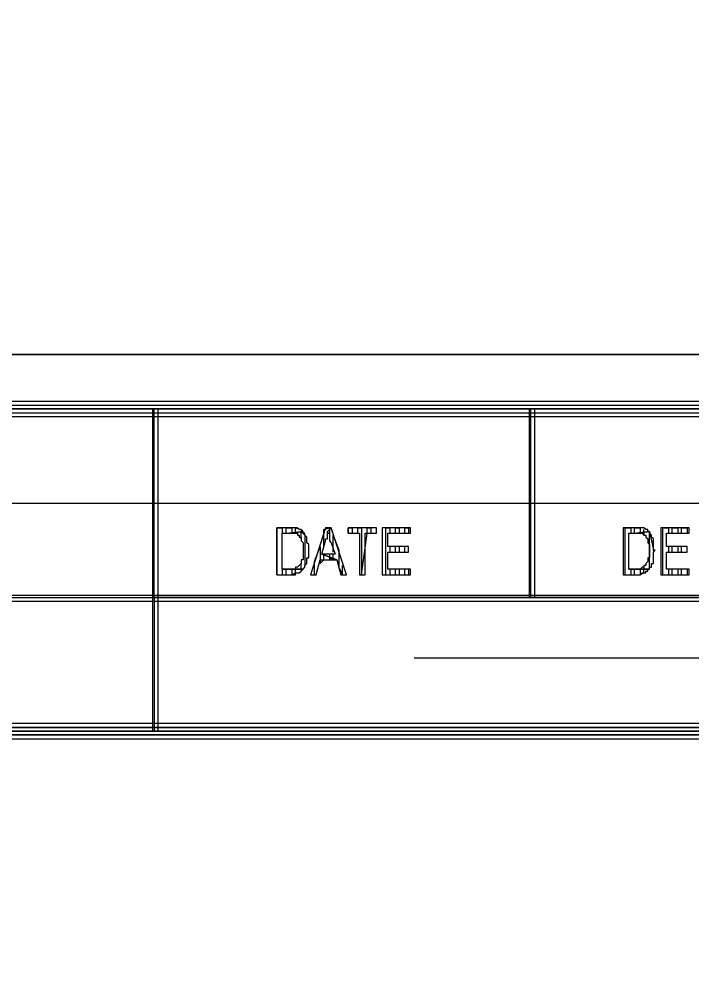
# Model space of a CAD drawing. Extents: x 0 to 594, y 0 to 420.
# Drawn here: x 456.8 to 492.5, y 52.4 to 102.8 of the extents above; entities that cross this region are included whole.
import ezdxf

# ---------------------------------------------------------------- set-up
doc = ezdxf.new("R2010")
doc.units = 0

msp = doc.modelspace()

# ---------------------------------------------------------------- linework, layer by layer
at = {"layer": 'GT_1', "flags": 128}
for points in [[(25, 10), (584, 10), (584, 85), (404, 85), (404, 410), (25, 410), (25, 10)], [(584, 85), (584, 410), (404, 410), (404, 85), (584, 85)], [(404, 82.5), (404, 81.7), (584, 81.7), (584, 82.5), (404, 82.5)], [(404, 81.9), (584, 81.9), (584, 82.1), (404, 82.1), (404, 82.3), (584, 82.3)], [(404, 82.1), (584, 82.1)], [(463.9, 72.1), (464.2, 72.1), (464.2, 82.1), (463.9, 82.1), (463.9, 72.1)], [(464, 72.1), (464, 82.1)], [(483.9, 72.1), (484.2, 72.1), (484.2, 82.1), (483.9, 82.1), (483.9, 72.1)], [(484, 72.1), (484, 82.1)], [(404, 77.1), (584, 77.1)], [(470.5, 73.3), (470.5, 75.8), (470.8, 75.8), (470.8, 75.5)], [(471.2, 75.8), (470.5, 75.8), (470.5, 73.3), (471.2, 73.3), (471.3, 73.3), (471.4, 73.3), (471.4, 73.3), (471.5, 73.3), (471.5, 73.4), (471.6, 73.4), (471.6, 73.4), (471.7, 73.4), (471.7, 73.4), (471.8, 73.5), (471.8, 73.5), (471.8, 73.5), (471.9, 73.6), (471.9, 73.6), (470.8, 73.6), (470.8, 75.5), (471.2, 75.5), (471.9, 75.6), (471.9, 75.6), (471.8, 75.7), (471.8, 75.7), (471.7, 75.7), (471.7, 75.7), (471.6, 75.8), (471.6, 75.8), (471.5, 75.8), (471.5, 75.8), (471.4, 75.8), (471.4, 75.8), (471.3, 75.8), (471.2, 75.8)], [(471.9, 75.6), (471.2, 75.5), (471.2, 75.5), (471.3, 75.5), (471.4, 75.5), (471.4, 75.5), (471.5, 75.5), (471.5, 75.5), (471.6, 75.5), (471.6, 75.5), (471.6, 75.4), (471.7, 75.4), (471.7, 75.4), (471.7, 75.3), (471.8, 75.3), (471.8, 75.2), (471.8, 75.1), (471.8, 75.1), (471.9, 75), (471.9, 75), (471.9, 74.9), (471.9, 74.8), (471.9, 74.8), (471.9, 74.7), (471.9, 74.6), (471.9, 74.5), (471.9, 74.4), (471.9, 74.4), (471.9, 74.3), (471.9, 74.2), (471.9, 74.2), (471.9, 74.1), (471.8, 74.1), (471.8, 74), (471.8, 74), (471.8, 73.9), (471.7, 73.8), (471.7, 73.8), (471.7, 73.8), (471.6, 73.7), (471.6, 73.7), (471.5, 73.7), (471.5, 73.7), (471.5, 73.6), (471.4, 73.6), (471.3, 73.6), (471.3, 73.6), (471.2, 73.6), (470.8, 73.6), (471.9, 73.6), (472, 73.7), (472, 73.7), (472, 73.8), (472, 73.8), (472.1, 73.9), (472.1, 73.9), (472.1, 74), (472.1, 74.1), (472.1, 74.1), (472.1, 74.2), (472.2, 74.2), (472.2, 74.3), (472.2, 74.4), (472.2, 74.4), (472.2, 74.5), (472.2, 74.6), (472.2, 74.6), (472.2, 74.7), (472.2, 74.8), (472.2, 74.9), (472.2, 74.9), (472.1, 75), (472.1, 75.1), (472.1, 75.1), (472.1, 75.2), (472.1, 75.2), (472.1, 75.3), (472, 75.4), (472, 75.4), (472, 75.5), (471.9, 75.5), (471.9, 75.6)], [(471, 75.5), (471, 75.8), (471.3, 75.8), (471.3, 75.5)], [(471.5, 75.5), (471.5, 75.8), (471.8, 75.7), (471.8, 75.6)], [(471.8, 75.2), (471.8, 75.6), (472, 75.4), (472, 73.8)], [(473.4, 75.8), (473.1, 75.8), (472.3, 73.3), (472.6, 73.3), (472.8, 74.1), (473.7, 74.1), (472.9, 74.4), (473.1, 75.1), (473.1, 75.2), (473.2, 75.2), (473.2, 75.3), (473.2, 75.4), (473.2, 75.4), (473.2, 75.5), (473.2, 75.6), (473.4, 75.8)], [(473.4, 75.8), (473.2, 75.6), (473.2, 75.5), (473.3, 75.5), (473.3, 75.4), (473.3, 75.3), (473.3, 75.3), (473.3, 75.2), (473.3, 75.1), (473.4, 75), (473.6, 74.4), (472.9, 74.4), (473.7, 74.1), (473.9, 73.3), (474.2, 73.3), (473.4, 75.8)], [(473, 74.8), (473, 75.7), (473.3, 75.8), (473.3, 75.7)], [(473.3, 75.7), (473.3, 75.3)], [(474.3, 75.5), (474.3, 75.8), (474.5, 75.8), (474.5, 75.5), (474.8, 75.5), (474.8, 75.8), (475, 75.8), (475, 73.3), (475.3, 75.5), (475.3, 75.8), (475.5, 75.8), (475.5, 75.5), (475.8, 75.5), (475.8, 75.8), (474.3, 75.8), (474.3, 75.5), (474.9, 75.5), (474.9, 73.3), (475.2, 73.3), (475.2, 75.5), (475.8, 75.5), (475.8, 75.8)], [(477.6, 75.8), (476.1, 75.8), (476.1, 73.3), (477.6, 73.3), (477.6, 73.6), (476.4, 73.6), (476.4, 74.5), (477.5, 74.5), (477.5, 74.8), (476.4, 74.8), (476.4, 75.5), (477.6, 75.5), (477.6, 75.8)], [(476.3, 73.3), (476.3, 75.8), (476.5, 75.8), (476.5, 75.5)], [(476.8, 75.5), (476.8, 75.8), (477, 75.8), (477, 75.5)], [(477.3, 75.5), (477.3, 75.8), (477.5, 75.8), (477.5, 75.5)], [(489.6, 75.8), (488.9, 75.8), (488.9, 73.3), (489.6, 73.3), (489.7, 73.3), (489.7, 73.3), (489.8, 73.3), (489.8, 73.3), (489.9, 73.4), (489.9, 73.4), (490, 73.4), (490, 73.4), (490.1, 73.4), (490.1, 73.5), (490.2, 73.5), (490.2, 73.5), (490.2, 73.6), (490.3, 73.6), (489.2, 73.6), (489.2, 75.5), (489.6, 75.5), (490.3, 75.6), (490.2, 75.6), (490.2, 75.7), (490.2, 75.7), (490.1, 75.7), (490.1, 75.7), (490, 75.8), (489.9, 75.8), (489.9, 75.8), (489.8, 75.8), (489.8, 75.8), (489.7, 75.8), (489.7, 75.8), (489.6, 75.8)], [(489, 73.3), (489, 75.8), (489.3, 75.8), (489.3, 75.5)], [(490.3, 75.6), (489.6, 75.5), (489.7, 75.5), (489.7, 75.5), (489.8, 75.5), (489.8, 75.5), (489.9, 75.5), (489.9, 75.5), (489.9, 75.5), (490, 75.4), (490, 75.4), (490.1, 75.4), (490.1, 75.3), (490.1, 75.3), (490.2, 75.2), (490.2, 75.1), (490.2, 75.1), (490.2, 75), (490.2, 75), (490.3, 74.9), (490.3, 74.8), (490.3, 74.8), (490.3, 74.7), (490.3, 74.6), (490.3, 74.5), (490.3, 74.4), (490.3, 74.4), (490.3, 74.3), (490.3, 74.2), (490.2, 74.2), (490.2, 74.1), (490.2, 74.1), (490.2, 74), (490.2, 74), (490.1, 73.9), (490.1, 73.8), (490.1, 73.8), (490, 73.8), (490, 73.7), (490, 73.7), (489.9, 73.7), (489.9, 73.7), (489.8, 73.6), (489.8, 73.6), (489.7, 73.6), (489.7, 73.6), (489.6, 73.6), (489.2, 73.6), (490.3, 73.6), (490.3, 73.7), (490.4, 73.7), (490.4, 73.8), (490.4, 73.8), (490.4, 73.9), (490.5, 73.9), (490.5, 74), (490.5, 74.1), (490.5, 74.1), (490.5, 74.2), (490.5, 74.2), (490.5, 74.3), (490.5, 74.4), (490.5, 74.4), (490.5, 74.5), (490.6, 74.6), (490.5, 74.6), (490.5, 74.7), (490.5, 74.8), (490.5, 74.9), (490.5, 74.9), (490.5, 75), (490.5, 75.1), (490.5, 75.1), (490.5, 75.2), (490.5, 75.2), (490.4, 75.3), (490.4, 75.4), (490.4, 75.4), (490.3, 75.5), (490.3, 75.5), (490.3, 75.6)], [(489.5, 75.5), (489.5, 75.8), (489.8, 75.8), (489.8, 75.5)], [(489.8, 75.5), (489.8, 75.5), (490, 75.6), (490, 75.4)], [(490, 75.6), (490, 75.7)], [(490, 73.8), (490, 73.6), (490.3, 73.6), (490.3, 75.6), (490.5, 74.6), (490.5, 74.5)], [(492.4, 75.8), (490.9, 75.8), (490.9, 73.3), (492.4, 73.3), (492.4, 73.6), (491.2, 73.6), (491.2, 74.5), (492.3, 74.5), (492.3, 74.8), (491.2, 74.8), (491.2, 75.5), (492.4, 75.5), (492.4, 75.8)], [(491, 73.3), (491, 75.8), (491.3, 75.8), (491.3, 75.5)], [(491.5, 75.5), (491.5, 75.8), (491.8, 75.8), (491.8, 75.5)], [(492, 75.5), (492, 75.8), (492.3, 75.8), (492.3, 75.5)], [(471.5, 75.5), (471.5, 75.5)], [(473.5, 74.5), (473.5, 75.4), (473.8, 74.6), (473.8, 73.7), (474, 73.3), (474, 73.8)], [(472.5, 73.3), (472.5, 74), (472.8, 74.8), (472.8, 73.9), (473, 74.1), (473, 74.3)], [(476.5, 74.8), (476.5, 74.5)], [(476.8, 74.5), (476.8, 74.8)], [(477, 74.8), (477, 74.5)], [(477.3, 74.5), (477.3, 74.8)], [(491.3, 74.8), (491.3, 74.5)], [(491.5, 74.5), (491.5, 74.8)], [(491.8, 74.8), (491.8, 74.5)], [(492, 74.5), (492, 74.8)], [(473, 74.3), (473, 74.4)], [(473.3, 74.4), (473.3, 74.2), (473.5, 74.1), (473.5, 74.4)], [(473.3, 74.2), (473.3, 74.1), (473.5, 74.1), (473.5, 74.1)], [(470.8, 73.6), (470.8, 73.3), (471, 73.3), (471, 73.6)], [(471.3, 73.6), (471.3, 73.3), (471.5, 73.4), (471.5, 73.6)], [(471.5, 73.7), (471.5, 73.6), (471.8, 73.6), (471.8, 73.9)], [(471.8, 73.6), (471.8, 73.5)], [(476.5, 73.6), (476.5, 73.3), (476.8, 73.3), (476.8, 73.6)], [(477, 73.6), (477, 73.3), (477.3, 73.3), (477.3, 73.6)], [(477.5, 73.6), (477.5, 73.3)], [(489.3, 73.6), (489.3, 73.3), (489.5, 73.3), (489.5, 73.6)], [(489.8, 73.6), (489.8, 73.6)], [(489.8, 73.6), (489.8, 73.3), (490, 73.4), (490, 73.6)], [(491.3, 73.6), (491.3, 73.3), (491.5, 73.3), (491.5, 73.6)], [(491.8, 73.6), (491.8, 73.3), (492, 73.3), (492, 73.6)], [(492.3, 73.6), (492.3, 73.3)], [(404, 72.2), (404, 71.9), (584, 71.9), (584, 72.2), (404, 72.2)], [(404, 72.1), (584, 72.1)], [(404, 72.1), (584, 72.1)], [(464.2, 72.1), (463.9, 72.1), (463.9, 65), (464.2, 65), (464.2, 72.1)], [(564, 72.1), (544, 72.1), (524, 72.1), (504, 72.1), (484, 72.1), (464, 72.1)], [(464, 72.1), (464, 65)], [(477.8, 68.9), (535.2, 68.9)], [(584, 64.6), (584, 65.4), (404, 65.4), (404, 64.6), (584, 64.6)], [(404, 65.4), (404, 64.6), (584, 64.6), (584, 65.4), (404, 65.4)], [(584, 65.2), (404, 65.2), (404, 65), (584, 65), (584, 64.8), (404, 64.8)], [(404, 64.8), (584, 64.8), (584, 65), (404, 65), (404, 65.2), (584, 65.2)], [(404, 65), (584, 65)]]:
    msp.add_lwpolyline(points, dxfattribs=at)

doc.saveas('drawing.dxf')
